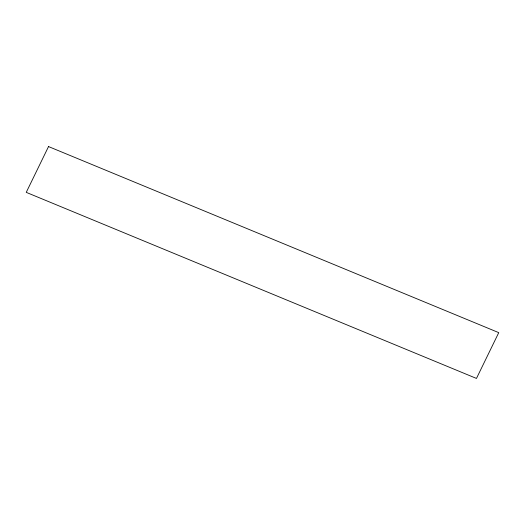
<?xml version="1.0" encoding="UTF-8"?>
<svg xmlns="http://www.w3.org/2000/svg" width="525" height="525" viewBox="0 0 525 525"><rect width="100%" height="100%" fill="white"/><g stroke="black" fill="none" stroke-linecap="round" stroke-linejoin="round"><path stroke-width="0.79" d="M48.536 146.567L26.25 192.36L476.464 378.433L498.75 332.64L48.536 146.567"/></g></svg>
